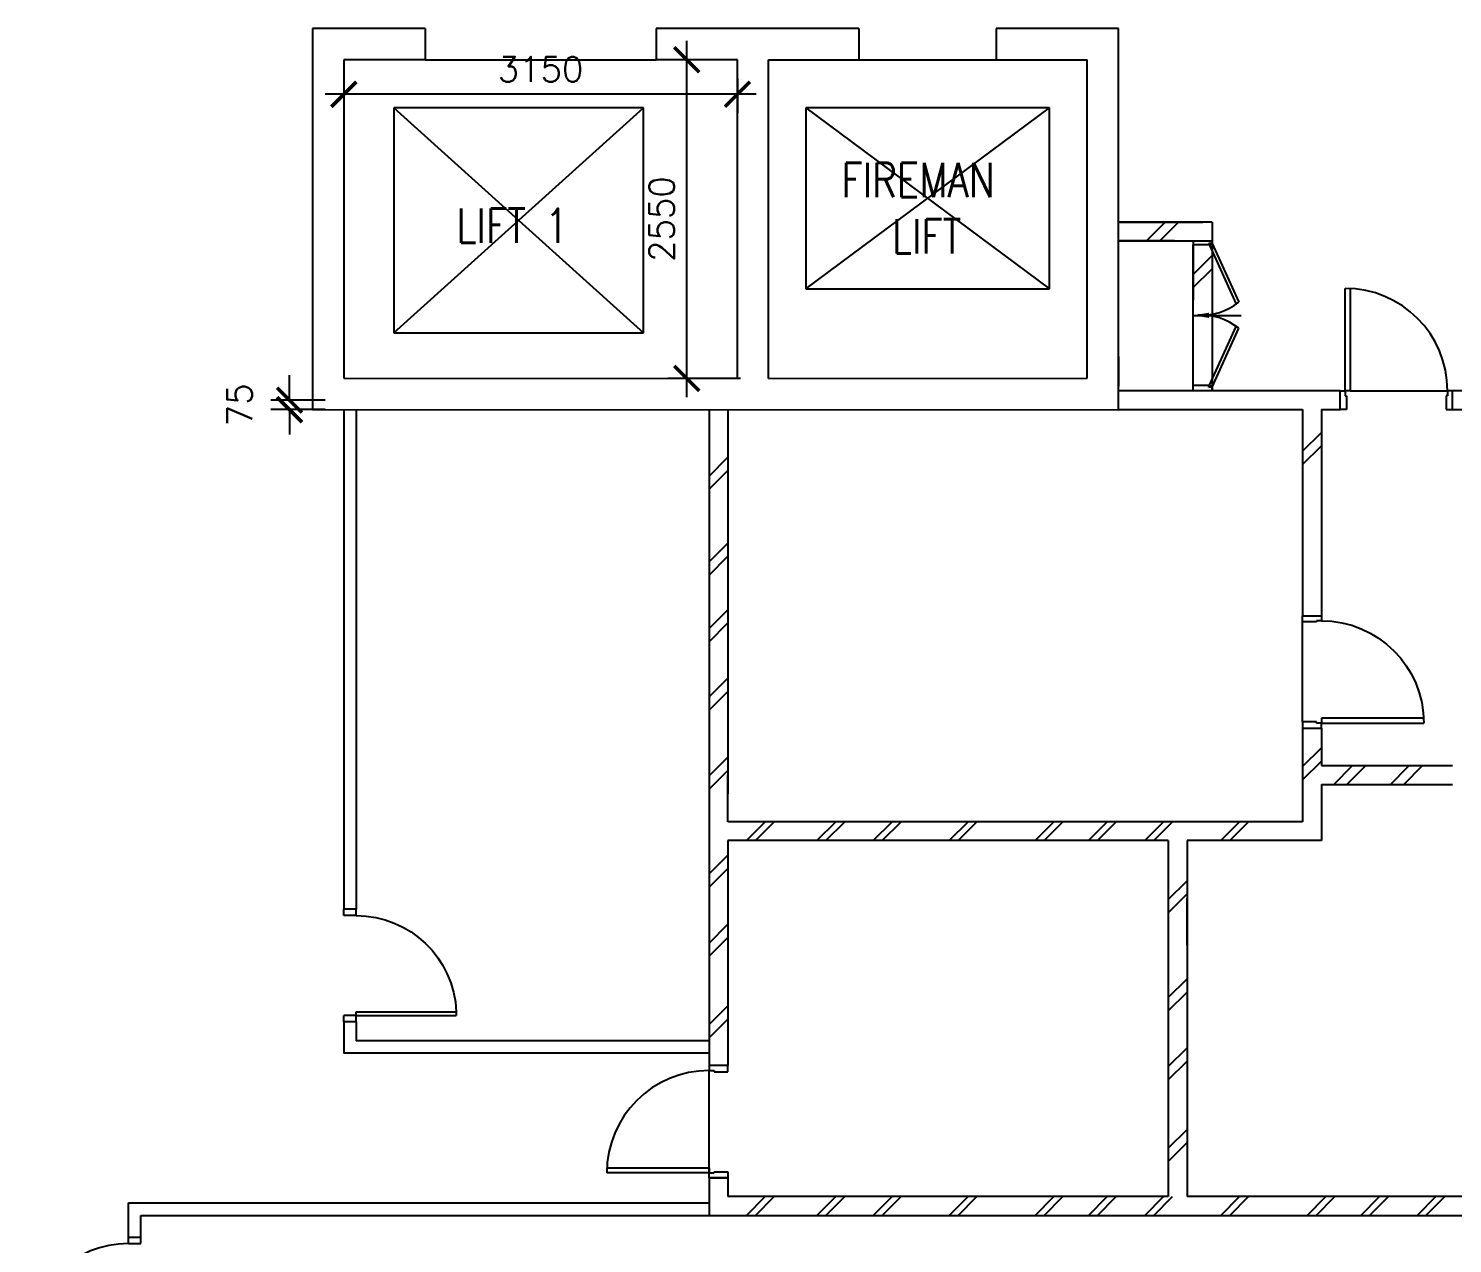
# Model space of a CAD drawing. Extents: x 2549299 to 2625178, y -842499 to -764424.
# Drawn here: x 2577025 to 2588424, y -797174 to -787449 of the extents above; entities that cross this region are included whole.
import ezdxf

# ---------------------------------------------------------------- set-up
doc = ezdxf.new("R2010")
doc.units = 0
doc.header["$LTSCALE"] = 10
doc.header["$MEASUREMENT"] = 0
doc.layers.get('0').update_dxf_attribs({"linetype": 'CONTINUOUS'})
doc.layers.get('DEFPOINTS').update_dxf_attribs({"linetype": 'CONTINUOUS'})
for name, color, linetype in [('-FF', 240, 'CONTINUOUS'), ('-sprinkler h1', 240, 'CONTINUOUS'), ('DOOR', 5, 'CONTINUOUS'), ('DR', 7, 'CONTINUOUS'), ('FITT', 5, 'CONTINUOUS'), ('hatch', 7, 'CONTINUOUS'), ('LINE', 7, 'CONTINUOUS'), ('partition', 7, 'CONTINUOUS'), ('stair', 7, 'CONTINUOUS'), ('TIMBER SKIRT', 1, 'CONTINUOUS'), ('WALL', 2, 'CONTINUOUS'), ('WIN', 5, 'CONTINUOUS')]:
    doc.layers.add(name, color=color, linetype=linetype)
doc.styles.add('ROMANS', font='romans')
doc.styles.get("Standard").update_dxf_attribs({"font": 'ROMANS.SHX'})
doc.dimstyles.new('STANDARD$0', dxfattribs={"dimscale": 0, "dimtxt": 8, "dimasz": 6, "dimexe": 1, "dimexo": 1, "dimgap": 3, "dimtad": 1, "dimdec": 0, "dimlfac": -1, "dimrnd": 1, "dimzin": 0, "dimdsep": 46, "dimtxsty": 'Standard', "dimcen": 0, "dimclrd": 5, "dimclre": 250, "dimadec": 0, "dimazin": 0, "dimtfac": 1, "dimtdec": 4, "dimtofl": 0, "dimtmove": 0, "dimatfit": 3, "dimfxl": 1, "dimtolj": 1, "dimtzin": 0, "dimarcsym": 0})

# ---------------------------------------------------------------- blocks, each defined once
blk = doc.blocks.new('D900')
at = {"layer": 'DOOR', "color": 7}
for p, q in [((50, 100), (50, 899.4373021069914)), ((80, 899.4373021069914), (50, 899.4373021069914)), ((80, 100), (80, 899.4373021069914)), ((0, 100), (0, 0)), ((0, 100), (50, 100)), ((0, 0), (50, 0)), ((50, 100), (50, 0)), ((50, 100), (80, 100)), ((850, 100), (850, 0)), ((850, 100), (900, 100)), ((850, 0), (900, 0)), ((900, 100), (900, 0))]:
    blk.add_line(p, q, dxfattribs=at)
blk.add_arc((50, 100), 800, 0, 87.85090437270784, dxfattribs=at)
blk = doc.blocks.new('DR-900-B')
at = {"layer": 'DR'}
for p, q in [((0, 900), (-150, 900)), ((-150, 900), (-150.0000000000018, 860)), ((-150.0000000000018, 860), (-109.9999999999982, 860)), ((-109.9999999999982, 860), (-110, 850)), ((-110, 850), (0, 850)), ((0, 850), (0, 900)), ((-150, 40), (-970.0000000000018, 40)), ((-969.0238091777319, 80), (-150, 79.99999999999909)), ((-150, 79.99999999999909), (-150, 40)), ((-150.0000000000018, 40), (-109.9999999999982, 40)), ((-150, 0), (-150.0000000000018, 40)), ((0, 0), (-150, 0)), ((-110, 50), (0, 50)), ((-109.9999999999982, 40), (-110, 50)), ((0, 50), (0, 0))]:
    blk.add_line(p, q, dxfattribs=at)
blk.add_arc((-150.0000000000018, 40), 820, 90, 180, dxfattribs=at)
blk = doc.blocks.new('_ARCHTICK')
at = {"color": 0, "linetype": 'ByBlock', "const_width": 0.15}
blk.add_lwpolyline([(-0.5, -0.5), (0.5, 0.5)], dxfattribs=at)
blk = doc.blocks.new('*D174')
at = {"layer": 'DEFPOINTS', "color": 0, "linetype": 'Continuous', "transparency": 16777216}
for p in [(1495217.172561093, -790424.103699204), (1494782.199049139, -790499.103699204), (1495217.172561093, -790499.103699204)]:
    blk.add_point(p, dxfattribs=at)
at = {"layer": 'FITT', "color": 7, "linetype": 'Continuous', "lineweight": -2, "transparency": 16777216}
for p, q in [((1494782.199049139, -790424.103699204), (1494782.199049139, -790224.103699204)), ((1495067.172561093, -790424.103699204), (1494632.199049139, -790424.103699204)), ((1495067.172561093, -790499.103699204), (1494632.199049139, -790499.103699204)), ((1494782.199049139, -790499.103699204), (1494782.199049139, -790699.103699204))]:
    blk.add_line(p, q, dxfattribs=at)
at = {"layer": 'FITT', "color": 7, "linetype": 'Continuous', "lineweight": -2, "transparency": 16777216, "xscale": 200, "yscale": 200, "zscale": 200}
for p, rotation in [((1494782.199049139, -790424.103699204), 270), ((1494782.199049139, -790499.103699204), 90)]:
    blk.add_blockref('_ARCHTICK', p, dxfattribs=dict(at, rotation=rotation))
at = {"layer": 'FITT', "color": 7, "linetype": 'Continuous', "transparency": 16777216, "insert": (1494382.19904914, -790461.6036992038), "char_height": 200, "attachment_point": 5, "rotation": 90, "style": 'ROMANS'}
blk.add_mtext('\\A1;75', dxfattribs=at)
blk = doc.blocks.new('*D172')
at = {"layer": 'DEFPOINTS', "color": 0, "linetype": 'Continuous', "transparency": 16777216}
for p in [(1497961.848733774, -787699.1052586222), (1498191.884228154, -787699.1052586222), (1498541.884228155, -790249.5716947574)]:
    blk.add_point(p, dxfattribs=at)
at = {"layer": 'FITT', "color": 7, "linetype": 'Continuous', "lineweight": -2, "transparency": 16777216}
for p, q in [((1497961.848733774, -790399.5716947574), (1497961.848733774, -787549.1052586222)), ((1498041.884228154, -787699.1052586222), (1497811.848733774, -787699.1052586222)), ((1498391.884228155, -790249.5716947574), (1497811.848733774, -790249.5716947574))]:
    blk.add_line(p, q, dxfattribs=at)
at = {"layer": 'FITT', "color": 7, "linetype": 'Continuous', "lineweight": -2, "transparency": 16777216, "xscale": 200, "yscale": 200, "zscale": 200}
for p, rotation in [((1497961.848733774, -787699.1052586222), 90), ((1497961.848733774, -790249.5716947574), 270)]:
    blk.add_blockref('_ARCHTICK', p, dxfattribs=dict(at, rotation=rotation))
at = {"layer": 'FITT', "color": 7, "linetype": 'Continuous', "transparency": 16777216, "insert": (1497761.848733774, -788974.3384766896), "char_height": 200, "attachment_point": 5, "rotation": 90, "style": 'ROMANS'}
blk.add_mtext('\\A1;2550', dxfattribs=at)
blk = doc.blocks.new('*D173')
at = {"layer": 'DEFPOINTS', "color": 0, "linetype": 'Continuous', "transparency": 16777216}
for p in [(1495217.172559846, -787700.1054440275), (1498367.172559781, -787700.1052586222), (1495217.172559846, -787975.9968605582)]:
    blk.add_point(p, dxfattribs=at)
at = {"layer": 'FITT', "color": 7, "linetype": 'Continuous', "lineweight": -2, "transparency": 16777216}
for p, q in [((1495217.172559846, -787850.1054440275), (1495217.172559846, -788125.9968605582)), ((1498367.172559781, -787850.1052586222), (1498367.172559781, -788125.9968605582)), ((1498517.172559781, -787975.9968605582), (1495067.172559846, -787975.9968605582))]:
    blk.add_line(p, q, dxfattribs=at)
at = {"layer": 'FITT', "color": 7, "linetype": 'Continuous', "lineweight": -2, "transparency": 16777216, "xscale": 200, "yscale": 200, "zscale": 200, "rotation": 180}
blk.add_blockref('_ARCHTICK', (1495217.172559846, -787975.9968605582), dxfattribs=at)
at = {"layer": 'FITT', "color": 7, "linetype": 'Continuous', "lineweight": -2, "transparency": 16777216, "xscale": 200, "yscale": 200, "zscale": 200}
blk.add_blockref('_ARCHTICK', (1498367.172559781, -787975.9968605582), dxfattribs=at)
at = {"layer": 'FITT', "color": 7, "linetype": 'Continuous', "transparency": 16777216, "insert": (1496792.172559813, -787775.9968605582), "char_height": 200, "attachment_point": 5, "style": 'ROMANS'}
blk.add_mtext('\\A1;3150', dxfattribs=at)
blk = doc.blocks.new('A$C4FA52658')
at = {"color": 3, "ltscale": 2}
for p, q in [((-250.000001312932, 2973.99844058184), (-250.000180557603, -74.99999996926636)), ((649.9999986873008, 2974.998440581374), (-250.000001312932, 2974.998440581723)), ((649.9999986873008, 2974.998440581374), (649.999998687068, 2724.998440579511)), ((3399.999998687068, 2974.99999880814), (2499.999998687301, 2974.998440581723)), ((2499.999998687301, 2974.998440581723), (2499.999998687999, 2724.998440579511)), ((4123.188250676729, 2974.999998807674), (3399.999998686835, 2974.99999880814)), ((4123.188250676729, 2974.999998807674), (4123.188250676496, 2724.999998805812)), ((5223.18584961351, 2974.999998807325), (5223.185849613743, 2725.284145428566)), ((6199.999998686835, 2974.999998807907), (5223.18584961351, 2974.999998807325)), ((6200.002412091708, -76.04565659025684), (6199.999998686835, 2974.999998808024)), ((-1.312931999564171e-06, 2724.998440581956), (0.0001675384119153023, 174.9999964822782)), ((649.999998687068, 2724.99844058184), (-1.312931999564171e-06, 2724.99844058184)), ((3149.999998687534, 2724.99844058184), (2499.999998687999, 2724.99844058184)), ((3149.999998687301, 174.4771755734691), (3149.999998687534, 2723.99844058184)), ((3399.999998686835, 2725.000051798415), (4123.188250676729, 2725.112740900018)), ((3399.999998686835, 174.5709601063281), (3400.000154509675, 2724.000051822513)), ((5223.185849613743, 2725.28414542845), (5950.031084157759, 2725.397342011333)), ((5949.999998686835, 174.9683078348171), (5950.031096351799, 2725.397404372925)), ((-3.702007234096527e-08, 174.9999965135939), (3149.999998687301, 174.5320044466062)), ((3399.999998686835, 174.4343208111823), (5949.999998686835, 174.9683078348171)), ((-250.0000013124663, -75), (6199.999998687068, -76.04565619910136))]:
    blk.add_line(p, q, dxfattribs=at)
at = {"color": 5}
for p, q in [((649.999998687068, 2724.998440579511), (2499.999998687999, 2724.99844058184)), ((4123.188250676729, 2725.112740900018), (5223.185849613743, 2725.284145428566)), ((399.9999986866023, 539.998440581956), (2399.999998687068, 2339.998440582072)), ((399.999998687068, 2339.998440582072), (2399.999998686835, 539.9984405820724)), ((3698.188250676496, 889.9984405820724), (5648.188250676496, 2339.998440582072)), ((3698.188250676496, 2339.998440582072), (5648.188250676496, 889.9984405820724))]:
    blk.add_line(p, q, dxfattribs=at)
at = {"ltscale": 2}
for p, q in [((399.999998687068, 2339.998440582072), (399.9999986866023, 539.9984405818395)), ((2399.999998687068, 2339.998440582305), (399.999998687068, 2339.998440582072)), ((2399.999998686835, 539.9984405820724), (2399.999998687068, 2339.998440582072)), ((3698.188250676496, 2339.998440582072), (3698.188250676496, 889.9984405820724)), ((5648.188250676496, 2339.998440582072), (3698.188250676496, 2339.998440582072)), ((5648.188250676496, 889.9984405820724), (5648.188250676496, 2339.998440582072)), ((3698.188250676496, 889.9984405820724), (5648.188250676496, 889.9984405820724)), ((399.9999986866023, 539.998440581956), (2399.999998687068, 539.9984405820724))]:
    blk.add_line(p, q, dxfattribs=at)
at = {"color": 3, "ltscale": 10, "style": 'ROMANS', "width": 0.8}
for s, p in [('FIREMAN', (3984.543482846348, 1624.339137064875)), ('LIFT 1', (902.577417317545, 1258.891485740314)), ('LIFT ', (4388.160860523582, 1174.20305142703))]:
    blk.add_text(s, height=275, dxfattribs=at).set_placement(p)
at = {"layer": 'FITT', "color": 30, "linetype": 'Continuous'}
for base, p1, p2, picture, middle in [((2744.676172680454, 2724.99844058184), (3324.711667061551, 174.5320044466062), (2974.711667061085, 2724.99844058184), '*D172', (2544.676172680687, 1449.765222514397)), ((-434.9735119538382, -75), (0, 0), (0, -75), '*D174', (-834.9735119536053, -37.49999999976717))]:
    dim = blk.add_linear_dim(base=base, p1=p1, p2=p2, angle=90, dimstyle='STANDARD$0', override={"dimscale": 100, "dimtxt": 2, "dimasz": 2, "dimexe": 1.5, "dimexo": 1.5, "dimgap": 1, "dimtxsty": 'ROMANS', "dimblk": 'ARCHTICK', "dimdle": 1.5, "dimclrd": 7, "dimclre": 7, "dimclrt": 7, "dimtdec": 0, "dimtmove": 2}, dxfattribs=at)
    dim.commit()
    dim.dimension.update_dxf_attribs({"geometry": picture, "text_midpoint": middle, "insert": (-1495217.172561093, 790424.103699204)})
dim = blk.add_linear_dim(base=(-1.247040927410126e-06, 2448.106838645879), p1=(3149.999998687301, 2723.99844058184), p2=(-1.247040927410126e-06, 2723.998255176586), dimstyle='STANDARD$0', override={"dimscale": 100, "dimtxt": 2, "dimasz": 2, "dimexe": 1.5, "dimexo": 1.5, "dimgap": 1, "dimtxsty": 'ROMANS', "dimblk": 'ARCHTICK', "dimdle": 1.5, "dimclrd": 7, "dimclre": 7, "dimclrt": 7, "dimtdec": 0, "dimtmove": 2}, dxfattribs=at)
dim.commit()
dim.dimension.update_dxf_attribs({"geometry": '*D173', "text_midpoint": (1574.99999872013, 2648.106838645879), "insert": (-1495217.172561093, 790424.103699204)})
blk = doc.blocks.new('A$C208A67C2')
at = {"layer": 'FITT', "color": 30, "linetype": 'Continuous'}
blk.add_blockref('A$C4FA52658', (0, 0), dxfattribs=at)
blk = doc.blocks.new('A$C07873301')
at = {"layer": 'TIMBER SKIRT', "linetype": 'Continuous'}
blk.add_blockref('A$C208A67C2', (0, 0), dxfattribs=at)

msp = doc.modelspace()

# ---------------------------------------------------------------- linework, layer by layer
at = {"layer": '-FF', "color": 0, "ltscale": 10}
msp.add_line((2585749.479054043, -788152.7742029518), (2585749.479054043, -787592.7742029508), dxfattribs=at)
at = {"layer": '-FF', "color": 0}
for p, q in [((2586474.479053863, -789182.060136362), (2586349.479053603, -789182.0601363599)), ((2586474.479053863, -789182.060136362), (2586349.479053603, -789182.0601363599)), ((2585749.479067529, -790073.9741660594), (2585749.479067529, -790313.9741660734)), ((2587224.478942434, -792999.1036925161), (2587224.478942783, -792149.1036925776))]:
    msp.add_line(p, q, dxfattribs=at)
at = {"layer": 'DOOR', "color": 0}
for p, q in [((2586349.479053603, -789144.0601403945), (2586349.479053603, -789182.0601403945)), ((2586474.479053863, -789182.0601403966), (2586349.479053603, -789182.0601403945)), ((2586499.479053863, -789169.0601403966), (2586474.479053863, -789169.0601403966)), ((2586474.479053863, -789169.0601403966), (2586474.479053863, -789182.0601403966)), ((2586478.656492525, -789182.895636025), (2586499.479053863, -789169.0601403966)), ((2586478.656492525, -789182.895636025), (2586692.632808546, -789654.93332068)), ((2586499.479053863, -789144.0601403966), (2586499.479053863, -789169.0601403966)), ((2586499.479053863, -789169.0601403966), (2586712.748137848, -789640.0334336733)), ((2586478.656492534, -790305.224631708), (2586692.632808546, -789833.1869471291)), ((2586499.479053872, -790319.0601273364), (2586712.748137848, -789848.0868341377)), ((2586474.479053863, -790306.0601273483), (2586349.479053603, -790306.0601273504)), ((2586349.479053603, -790344.0601273504), (2586349.479053603, -790306.0601273504)), ((2586474.479053863, -790319.0601273483), (2586474.479053863, -790306.0601273483)), ((2586499.479053863, -790319.0601273483), (2586474.479053863, -790319.0601273483)), ((2586478.656492525, -790305.2246317199), (2586499.479053863, -790319.0601273483)), ((2586499.479053863, -790344.0601273483), (2586499.479053863, -790319.0601273483))]:
    msp.add_line(p, q, dxfattribs=at)
for centre, start, end in [((2586405.800147751, -789246.6691859603), 267.5509025250835, 307.9654473611578), ((2586405.800147751, -790241.4510818493), 52.03455263884223, 92.44909747491647)]:
    msp.add_arc(centre, 498.9514796022315, start, end, dxfattribs=at)
at = {"layer": 'DR', "color": 0}
for p, q in [((2586349.479053572, -789745.1649130796), (2586733.901677317, -789745.1649130794)), ((2577824.478935947, -796849.1036973017), (2582474.478943168, -796849.103697302)), ((2577924.478935947, -796949.1036973018), (2582474.478943188, -796949.1036973018))]:
    msp.add_line(p, q, dxfattribs=at)
for points in [[(2579549.478942011, -790499.1442271922), (2579549.478942011, -794499.103697199)], [(2579649.478942011, -790499.1604389162), (2579649.478942011, -794499.103697199)], [(2579549.478942011, -795399.103697199), (2579549.478942011, -795649.103697199), (2582474.478943168, -795649.103697302)], [(2579649.478942011, -795399.103697199), (2579649.478942011, -795549.103697199), (2582474.478943168, -795549.103697302)]]:
    msp.add_lwpolyline(points, dxfattribs=at)
at = {"layer": 'hatch', "color": 0}
for p, q in [((2585974.4790537, -789149.1033357817), (2586124.4790537, -788999.1033357817)), ((2586080.545070878, -789149.1033357817), (2586230.545070878, -788999.1033357817)), ((2586349.479053561, -790349.1033357817), (2586349.479053603, -789182.0601403945)), ((2586349.479055693, -789416.9176897878), (2586499.479054566, -789266.9176909149)), ((2586349.47905576, -789522.9837068984), (2586499.479054588, -789372.9837080709)), ((2587224.478942351, -790833.4294665451), (2587374.478942351, -790683.4294665449)), ((2582474.478942129, -791031.050868195), (2582624.478942129, -790881.0508681948)), ((2587224.478942351, -790939.495483723), (2587374.478942351, -790789.495483723)), ((2582474.478942129, -791137.1168853729), (2582624.478942129, -790987.1168853729)), ((2582474.478942129, -791717.3242993806), (2582624.478942129, -791567.3242993804)), ((2582474.478942129, -791823.3903165585), (2582624.478942129, -791673.3903165585)), ((2582474.478942129, -792251.071078368), (2582624.478942129, -792101.0710783678)), ((2582474.478942129, -792357.1370955459), (2582624.478942129, -792207.1370955459)), ((2582474.478942129, -792799.5219751741), (2582624.478942129, -792649.5219751738)), ((2582474.478942129, -792905.587992352), (2582624.478942129, -792755.587992352)), ((2582474.478942744, -793431.6123673457), (2582624.478942744, -793281.6123673455)), ((2587224.478942882, -793356.6123618032), (2587374.478942882, -793206.612361803)), ((2582474.478942744, -793537.6783845236), (2582624.478942744, -793387.6783845236)), ((2587224.478942882, -793462.6783789811), (2587374.478942882, -793312.6783789811)), ((2587473.333839947, -793499.1036881405), (2587623.333839947, -793349.1036881405)), ((2587579.399857125, -793499.1036881405), (2587729.399857125, -793349.1036881405)), ((2587928.691538004, -793499.1036881405), (2588078.691538004, -793349.1036881405)), ((2588034.757555182, -793499.1036881405), (2588184.757555182, -793349.1036881405)), ((2582772.686200798, -793949.1036972905), (2582922.68620081, -793799.1036972626)), ((2582844.323174595, -793949.1036971799), (2582994.323174613, -793799.1036971492)), ((2583336.992158931, -793949.1036972905), (2583486.992158942, -793799.1036972626)), ((2583408.629132727, -793949.1036971799), (2583558.629132745, -793799.1036971492)), ((2583787.992158931, -793949.1036972905), (2583937.992158942, -793799.1036972626)), ((2583859.629132727, -793949.1036971799), (2584009.629132745, -793799.1036971492)), ((2584395.992158931, -793949.1036972905), (2584545.992158942, -793799.1036972626)), ((2584467.629132727, -793949.1036971799), (2584617.629132745, -793799.1036971492)), ((2585082.992158931, -793949.1036972905), (2585232.992158942, -793799.1036972626)), ((2585154.629132727, -793949.1036971799), (2585304.629132745, -793799.1036971492)), ((2585510.992158931, -793949.1036972905), (2585660.992158942, -793799.1036972626)), ((2585582.629132727, -793949.1036971799), (2585732.629132745, -793799.1036971492)), ((2585961.992158931, -793949.1036972905), (2586111.992158942, -793799.1036972626)), ((2586033.629132727, -793949.1036971799), (2586183.629132745, -793799.1036971492)), ((2586569.992158931, -793949.1036972905), (2586719.992158942, -793799.1036972626)), ((2586641.629132727, -793949.1036971799), (2586791.629132745, -793799.1036971492)), ((2582474.478942744, -794216.4414780147), (2582624.478942744, -794066.4414780145)), ((2582474.478942744, -794322.5074951926), (2582624.478942744, -794172.5074951926)), ((2586149.47894331, -794420.157312529), (2586299.47894331, -794270.1573125288)), ((2586149.47894331, -794526.2233297069), (2586299.47894331, -794376.2233297069)), ((2582474.478942744, -794768.9996723623), (2582624.478942744, -794618.9996723621)), ((2582474.478942744, -794875.0656895402), (2582624.478942744, -794725.0656895402)), ((2586149.47894331, -795204.986423198), (2586299.47894331, -795054.9864231978)), ((2586149.47894331, -795311.0524403759), (2586299.47894331, -795161.0524403759)), ((2582474.478942744, -795422.2434392364), (2582624.478942744, -795272.2434392362)), ((2582474.478942744, -795528.3094564143), (2582624.478942744, -795378.3094564143)), ((2586149.47894331, -795757.5446175457), (2586299.47894331, -795607.5446175454)), ((2586149.47894331, -795863.6106347236), (2586299.47894331, -795713.6106347236)), ((2586149.47894331, -796410.7883844197), (2586299.47894331, -796260.7883844195)), ((2586149.47894331, -796516.8544015976), (2586299.47894331, -796366.8544015976)), ((2582772.686201346, -796949.103697323), (2582922.686201357, -796799.1036972951)), ((2582844.323175143, -796949.1036972124), (2582994.32317516, -796799.1036971817)), ((2583336.992159478, -796949.103697323), (2583486.99215949, -796799.1036972951)), ((2583408.629133275, -796949.1036972124), (2583558.629133292, -796799.1036971817)), ((2583787.992159478, -796949.103697323), (2583937.99215949, -796799.1036972951)), ((2583859.629133275, -796949.1036972124), (2584009.629133292, -796799.1036971817)), ((2584395.992159478, -796949.103697323), (2584545.99215949, -796799.1036972951)), ((2584467.629133275, -796949.1036972124), (2584617.629133292, -796799.1036971817)), ((2585082.992159478, -796949.103697323), (2585232.99215949, -796799.1036972951)), ((2585154.629133275, -796949.1036972124), (2585304.629133292, -796799.1036971817)), ((2585510.992159478, -796949.103697323), (2585660.99215949, -796799.1036972951)), ((2585582.629133275, -796949.1036972124), (2585732.629133292, -796799.1036971817)), ((2585961.992159478, -796949.103697323), (2586111.99215949, -796799.1036972951)), ((2586033.629133275, -796949.1036972124), (2586183.629133292, -796799.1036971817)), ((2586569.992159478, -796949.103697323), (2586719.99215949, -796799.1036972951)), ((2586641.629133275, -796949.1036972124), (2586791.629133292, -796799.1036971817)), ((2587261.539805268, -796949.103697323), (2587411.539805279, -796799.1036972951)), ((2587333.176779064, -796949.1036972124), (2587483.176779082, -796799.1036971817)), ((2587689.539805268, -796949.103697323), (2587839.539805279, -796799.1036972951)), ((2587761.176779064, -796949.1036972124), (2587911.176779082, -796799.1036971817)), ((2588140.539805268, -796949.103697323), (2588290.539805279, -796799.1036972951)), ((2588212.176779064, -796949.1036972124), (2588362.176779082, -796799.1036971817))]:
    msp.add_line(p, q, dxfattribs=at)
msp.add_solid([(2586474.479053455, -789724.3315797386), (2586474.479053455, -789765.9982464028), (2586349.479053455, -789745.1649130745)], dxfattribs=at)
at = {"layer": 'LINE', "color": 0}
for points in [[(2587604.478941876, -790349.1036959243), (2588384.478941876, -790349.1036959243)], [(2582474.478943314, -796609.1036959483), (2582474.478943314, -795789.1036959483)]]:
    msp.add_lwpolyline(points, dxfattribs=at)
at = {"layer": 'partition', "color": 0}
for p, q in [((2577824.478935947, -797124.10378116), (2577824.478935947, -796849.1036973017)), ((2577924.478935947, -797124.10378116), (2577924.478935947, -796949.1036973018))]:
    msp.add_line(p, q, dxfattribs=at)
at = {"layer": 'WALL', "color": 0}
for p, q in [((2586499.479054044, -788999.1033357818), (2585749.479054044, -788999.1033357818)), ((2585749.479054044, -788999.1033357818), (2586424.479053731, -788999.1033357818)), ((2586499.479054044, -788999.1033357818), (2586499.479054074, -789149.1033357818)), ((2585749.479054044, -789149.1033357818), (2586499.479054074, -789149.1033357818)), ((2586199.479054074, -789149.1033357817), (2585749.479054074, -789149.1033357818)), ((2586349.479054074, -789149.1033357818), (2586349.479054376, -789624.1033354731)), ((2587524.478941876, -790349.1036962941), (2585749.481234325, -790349.1036965641)), ((2589055.496705167, -790349.1036960611), (2588424.478941876, -790349.1036961571)), ((2582474.478941877, -790499.6184201195), (2582474.478942492, -793424.1036884784)), ((2582624.478941877, -790499.1036880563), (2582624.478942492, -793424.1036888234)), ((2585749.481352976, -790499.1036966518), (2587224.478941876, -790499.1036963494)), ((2587224.478941877, -790499.1036870886), (2587224.478942035, -792149.1036918351)), ((2587374.478941876, -790499.1036963188), (2587374.478942035, -792149.1036918351)), ((2587374.478941876, -790499.1036963188), (2587524.478941877, -790499.1036962881)), ((2588424.478941876, -790499.1036961036), (2589055.496705167, -790499.1036959742)), ((2587224.478942413, -793049.1036917736), (2587224.478942571, -793799.1036963967)), ((2587374.478942414, -793049.103691835), (2587374.478942476, -793349.1036843442)), ((2587374.478942477, -793349.1036843442), (2588424.47894424, -793349.1036860726)), ((2582474.478942493, -793424.1036884781), (2582474.47894295, -795749.1036959483)), ((2582624.478942492, -793424.1036888233), (2582624.478942523, -793574.1036893735)), ((2582624.478942493, -793424.1036893735), (2582624.478942522, -793574.1036893735)), ((2582624.478942417, -793799.103697341), (2582624.478942493, -793424.1036893735)), ((2587374.478942508, -793499.1036872313), (2588424.47894424, -793499.1036874441)), ((2587374.478942508, -793499.1036872312), (2587374.478942603, -793949.103696366)), ((2587224.478942571, -793799.1036963967), (2582624.478942417, -793799.103697341)), ((2586149.478943035, -793949.1036966174), (2582624.478942597, -793949.103697341)), ((2582624.478942597, -793949.103697341), (2582624.478942951, -795749.1036959484)), ((2587374.478942603, -793949.103696366), (2586299.478943035, -793949.1036965867)), ((2586299.478943057, -794412.6486340066), (2586299.478943088, -794562.6486345568)), ((2586299.478943058, -794412.6486345568), (2586299.478943088, -794562.6486345568)), ((2586299.478942983, -794787.6486425244), (2586299.478943058, -794412.6486345568)), ((2582474.478942572, -796649.1036959483), (2582624.478942574, -796649.1036959483)), ((2582474.478943128, -796649.1036959483), (2582474.478943188, -796949.1036973018)), ((2582624.478943129, -796649.1036959484), (2582624.478943158, -796799.1036972809)), ((2586149.478943523, -796799.1036966767), (2582624.478943158, -796799.1036972809)), ((2589474.478943166, -796799.1036961067), (2586299.478943523, -796799.103696651)), ((2582474.478943188, -796949.1036973018), (2589474.478943197, -796949.1036960246))]:
    msp.add_line(p, q, dxfattribs=at)
for points in [[(2586149.478943035, -793949.1036966124), (2586149.478943523, -796799.1036966768)], [(2586299.478943035, -793949.1036965867), (2586299.478943523, -796799.1036966511)]]:
    msp.add_lwpolyline(points, dxfattribs=at)
at = {"layer": 'WIN', "color": 0}
msp.add_line((2586499.479054044, -788999.1033357818), (2586499.479054044, -790349.1033357816), dxfattribs=at)

# ---------------------------------------------------------------- block references
at = {"layer": '-sprinkler h1', "color": 0}
msp.add_blockref('A$C07873301', (2579549.478941712, -790424.1036978818), dxfattribs=at)
at = {"layer": 'stair', "color": 0, "xscale": -1, "rotation": 270}
msp.add_blockref('D900', (2579549.478942011, -795399.103697199), dxfattribs=at)
at = {"layer": 'stair', "color": 0, "rotation": 90}
msp.add_blockref('D900', (2577924.478935947, -798024.10378116), dxfattribs=at)
at = {"layer": 'WALL', "color": 0, "rotation": 270}
msp.add_blockref('DR-900-B', (2587524.478941876, -790499.1036959243), dxfattribs=at)
at = {"layer": 'WALL', "color": 0, "xscale": -1}
msp.add_blockref('DR-900-B', (2587224.478942414, -793049.1036918351), dxfattribs=at)
at = {"layer": 'WALL', "color": 0}
msp.add_blockref('DR-900-B', (2582624.478943314, -796649.1036959483), dxfattribs=at)

doc.saveas('drawing.dxf')
